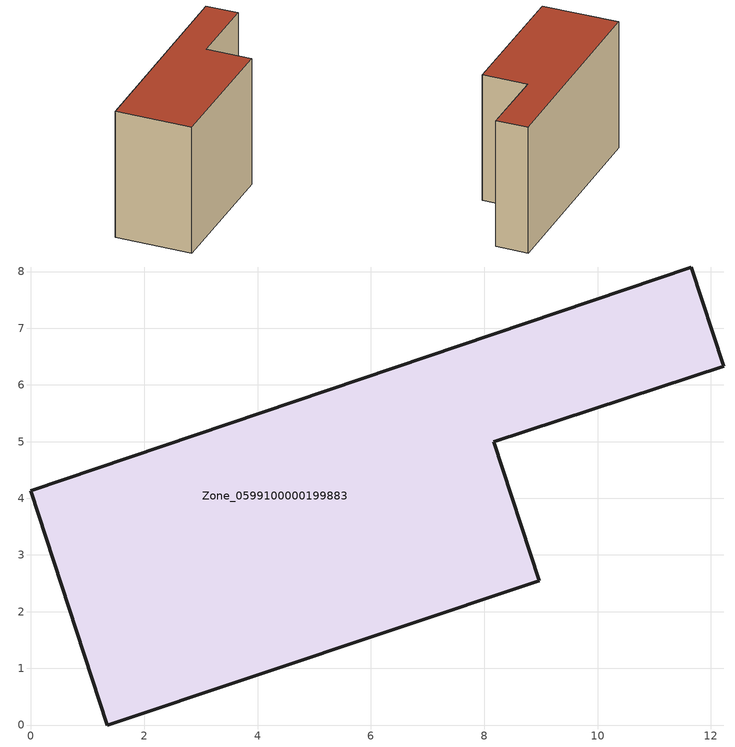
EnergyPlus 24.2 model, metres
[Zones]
Zone_0599100000199883
 floor ground (C_G): 0,4.13 11.65,8.08 12.22,6.33 8.16,5 8.97,2.54 1.35,0 z0
 wall outside (C_F): 1.35,0 8.97,2.54 8.16,5 12.22,6.33 11.65,8.08 0,4.13 1.35,0 z0:7.47
 roof outside (C_R): 11.65,8.08 0,4.13 1.35,0 8.97,2.54 8.16,5 12.22,6.33 z7.47
[BUILDING]
Pand.0599100000199883: North Axis=0; Terrain=City; Loads Convergence Tolerance Value=0.04; Temperature Convergence Tolerance Value=0.4; Solar Distribution=FullExterior; Maximum Number of Warmup Days=25; Minimum Number of Warmup Days=1
[Site:Location]
Rotterdam.The.Hague.AP_ZH_NLD Design_Conditions: Latitude=51.96; Longitude=4.45; Time Zone=1; Elevation=-4.5
[SITE:GROUNDTEMPERATURE:BUILDINGSURFACE]
18, 18, 18, 18, 18, 18, 18, 18, 18, 18, 18, 18
[MATERIAL] Thermal Absorptance=0.9; Solar Absorptance=0.7; Visible Absorptance=0.7
Name | Roughness | Thickness | Conductivity | Density | Specific Heat
G.TI.1946 | MediumSmooth | 0.15 | 1 | 540 | 1210
F.TI.1946 | Rough | 0.3 | 0.857143 | 1920 | 840
R.TI.1946 | MediumRough | 0.2 | 0.1 | 1500 | 1000
[CONSTRUCTION]
C_G: G.TI.1946
C_F: F.TI.1946
C_R: R.TI.1946
[ZONE]
Zone_0599100000199883: Type=1; Multiplier=1; Ceiling Height=Autocalculate; Volume=Autocalculate; Floor Area=autocalculate; Part of Total Floor Area=Yes
[ZONEINFILTRATION:DESIGNFLOWRATE]
Infil_Zone_0599100000199883: Zone or ZoneList or Space or SpaceList=Zone_0599100000199883; Schedule=AlwaysOn; Design Flow Rate Calculation Method=Flow/Area; Flow Rate per Floor Area=0.003; Constant Term Coefficient=1; Temperature Term Coefficient=0; Velocity Term Coefficient=0; Velocity Squared Term Coefficient=0
[HVACTEMPLATE:ZONE:IDEALLOADSAIRSYSTEM]
Zone_0599100000199883: Maximum Heating Supply Air Temperature=50; Minimum Cooling Supply Air Temperature=13; Maximum Heating Supply Air Humidity Ratio=0.0156; Minimum Cooling Supply Air Humidity Ratio=0.0077; Heating Limit=NoLimit; Cooling Limit=NoLimit; Dehumidification Control Type=ConstantSensibleHeatRatio; Cooling Sensible Heat Ratio=0.7; Dehumidification Setpoint=60; Humidification Control Type=None; Humidification Setpoint=30; Outdoor Air Method=None; Outdoor Air Flow Rate per Person=0.00944; Outdoor Air Flow Rate per Zone Floor Area=0; Outdoor Air Flow Rate per Zone=0; Demand Controlled Ventilation Type=None; Outdoor Air Economizer Type=NoEconomizer; Heat Recovery Type=None; Sensible Heat Recovery Effectiveness=0.7; Latent Heat Recovery Effectiveness=0.65
[ZONECONTROL:THERMOSTAT]
ThermostatControl_Zone_0599100000199883: Zone or ZoneList=Zone_0599100000199883; Control Type Schedule=DualSetpointControlType; Control 1=Thermostat_Zone_0599100000199883; Temperature Difference Between Cutout And Setpoint=0
[THERMOSTATSETPOINT:DUALSETPOINT]
Thermostat_Zone_0599100000199883: Heating Setpoint Temperature Schedule=HeatingSetpoint_Zone_0599100000199883; Cooling Setpoint Temperature Schedule=CoolingSetpoint_Zone_0599100000199883
[SCHEDULE:COMPACT]
HeatingSetpoint_Zone_0599100000199883: Through: 12/31, For: AllDays, Until: 24:00, 21
CoolingSetpoint_Zone_0599100000199883: Through: 12/31, For: AllDays, Until: 24:00, 24
DualSetpointControlType: Through: 12/31, For: AllDays, Until: 24:00, 4
AlwaysOn: Through: 12/31, For: AllDays, Until: 24:00, 1
